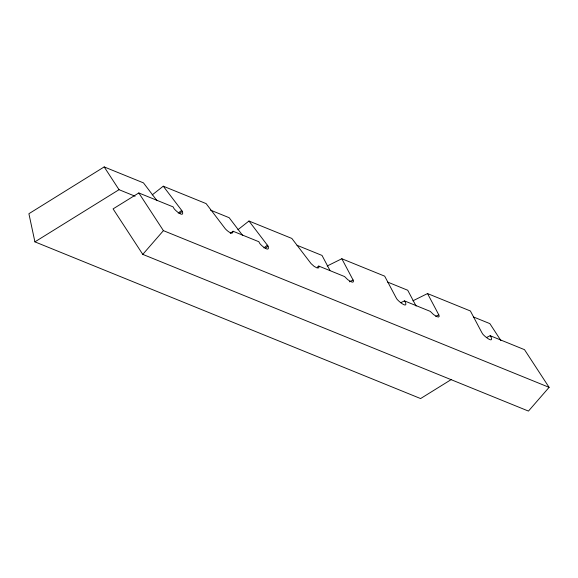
<?xml version="1.0" encoding="UTF-8"?>
<svg xmlns="http://www.w3.org/2000/svg" width="578" height="578" viewBox="0 0 578 578"><rect width="100%" height="100%" fill="white"/><g stroke="black" fill="none" stroke-linecap="round" stroke-linejoin="round"><path stroke-width="0.87" d="M142.773 254.378L163.415 230.644L549.1 387.347L528.458 411.081L142.773 254.378L113.078 208.889L138.814 192.951L173.147 206.902A7.456 2.326 41 0 0 173.617 207.791C173.899 209.641 184.917 218.932 182.337 211.331A7.225 2.254 41 0 0 181.665 210.363L163.263 186.195L152.202 194.909M237.905 229.733L248.974 221.02L291.825 238.425L311.036 263.568L314.1 266.342L317.019 267.939L318.832 267.845L318.745 266.061L317.365 267.152M178.205 213.08L181.665 210.363M179.563 213.506L182.337 211.331M230.268 233.411L233.042 231.236L258.857 241.727A7.456 2.326 41 0 0 259.327 242.616C259.609 244.465 270.627 253.756 268.04 246.156A7.225 2.254 41 0 0 267.376 245.188L248.974 221.02M263.915 247.904L267.376 245.188M265.273 248.33L268.04 246.156M157.006 200.689L143.467 182.879L104.184 166.919L28.9 213.716L34.911 241.857L420.596 398.56L451.389 379.464M34.911 241.857L119.025 189.685L135.093 196.217M327.177 266.003L341.822 258.742L384.673 276.154L395.937 297.424A7.225 2.254 41 0 0 396.508 298.356C396.811 300.083 408.747 309.945 405.229 301.897A7.456 2.326 41 0 0 404.455 300.885L400.792 302.699M412.887 300.827L427.525 293.566L470.384 310.978L481.647 332.249A7.225 2.254 41 0 0 482.218 333.181C482.514 334.908 494.457 344.77 490.932 336.721A7.456 2.326 41 0 0 490.166 335.71L486.503 337.523M349.423 281.826L353.086 280.012L353.519 281.197L352.956 282.194L351.121 281.804L347.812 279.709L344.567 276.551L318.745 266.061M435.74 316.347L438.789 314.837L439.244 316.26L438.558 317.033L436.78 316.607L433.514 314.533L430.27 311.376L404.455 300.885M163.263 186.195L206.122 203.608L224.524 227.775C225.499 229.574 233.223 236.467 233.042 231.236M210.421 210.089L229.17 217.704L242.709 235.513M297.02 245.274L322.018 255.425L329.951 270.432M387.643 282.086L407.728 290.25L416.081 306.044M473.498 316.975L489.862 323.622L500.88 340.514M490.166 335.71L524.499 349.661L549.1 387.347M138.814 192.951L163.415 230.644M104.184 166.919L119.025 189.685M427.525 293.566L438.789 314.837M341.822 258.742L353.086 280.012"/></g></svg>
